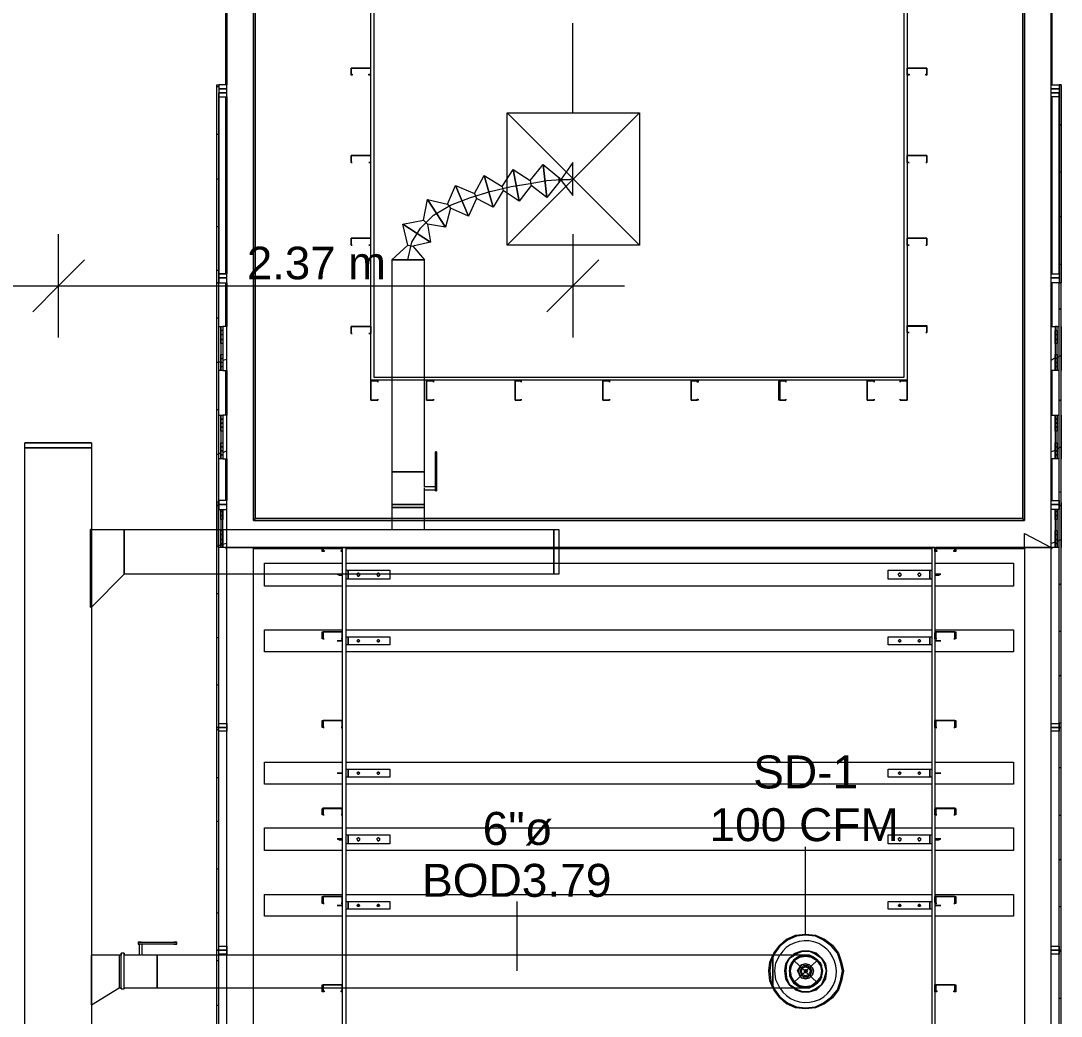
# Model space of a CAD drawing. Header units: metres. Extents: x -2 to 237, y -8 to 52.
# Drawn here: x 45.426 to 50.22, y 28.017 to 32.605 of the extents above; entities that cross this region are included whole.
import ezdxf

# ---------------------------------------------------------------- set-up
doc = ezdxf.new("R2010")
doc.units = ezdxf.units.M
doc.layers.add('HVAC - Ductos', color=5, linetype='Continuous', lineweight=0)
doc.layers.add('PDF3_Text', color=7, linetype='Continuous', lineweight=0)
doc.layers.add('PDF3_Geometry', color=7, linetype='Continuous', lineweight=0, true_color=0xaaaaaa)
doc.styles.add('PDF Helvetica', font='')
doc.styles.get('PDF Helvetica').set_extended_font_data('Helvetica')

msp = doc.modelspace()

# ---------------------------------------------------------------- linework, layer by layer
at = {"layer": 'HVAC - Ductos', "lineweight": 0}
for points in [[(47.9698, 32.1808), (47.9698, 32.5933)], [(48.277, 32.1808), (47.6674, 31.5711)], [(47.6674, 32.1808), (48.277, 31.5711)], [(47.7728, 31.8691), (47.8324, 31.9424), (47.8506, 31.7912), (47.7774, 31.8461), (47.7224, 31.7729), (47.6948, 31.9195), (47.7728, 31.8691), (47.7774, 31.8461)], [(47.9056, 31.8829), (47.9698, 31.8004), (47.9698, 31.9516), (47.9056, 31.8599), (47.8506, 31.7912), (47.8324, 31.9424), (47.9056, 31.8829), (47.9056, 31.8599)], [(47.5161, 31.8095), (47.5619, 31.892), (47.6032, 31.7453), (47.5252, 31.7866), (47.4886, 31.7041), (47.429, 31.8461), (47.5161, 31.8095), (47.5252, 31.7866)], [(47.6444, 31.8416), (47.6948, 31.9195), (47.7224, 31.7729), (47.649, 31.8233), (47.6032, 31.7453), (47.5619, 31.892), (47.6444, 31.8416), (47.649, 31.8233)], [(47.209, 31.5024), (47.2274, 31.5849), (47.2686, 31.6491), (47.3282, 31.7087), (47.4061, 31.7545), (47.4978, 31.7912), (47.5894, 31.8187), (47.6856, 31.8416), (47.7728, 31.8553), (47.8506, 31.8691), (47.9148, 31.8737), (47.9561, 31.8737), (47.9698, 31.8783)], [(47.3924, 31.7591), (47.429, 31.8461), (47.4886, 31.7041), (47.4061, 31.7407), (47.3832, 31.6537), (47.3006, 31.782), (47.3924, 31.7591), (47.4061, 31.7407)], [(47.2824, 31.6858), (47.3006, 31.782), (47.3832, 31.6537), (47.3006, 31.6674), (47.3144, 31.5849), (47.1861, 31.6674), (47.2824, 31.6858), (47.3006, 31.6674)], [(47.209, 31.5711), (47.1861, 31.6674), (47.3144, 31.5849), (47.2319, 31.5666), (47.2869, 31.5024), (47.1356, 31.5024), (47.1356, 30.5262), (47.1448, 30.5262), (47.1586, 30.5262), (47.1724, 30.5262), (47.1906, 30.5262), (47.209, 30.5262), (47.2319, 30.5262), (47.2502, 30.5262), (47.264, 30.5262), (47.2778, 30.5262), (47.2824, 30.5262), (47.2869, 30.5262), (47.2869, 31.5024), (47.1356, 31.5024), (47.209, 31.5711), (47.2319, 31.5666)], [(45.6002, 31.1449), (45.6002, 31.3833), (45.6002, 31.6216)], [(47.9698, 31.6216), (47.9698, 31.3833), (47.9698, 31.1449)], [(45.7194, 31.5024), (45.6002, 31.3833), (45.481, 31.2641)], [(48.089, 31.5024), (47.9698, 31.3833), (47.8506, 31.2641)], [(39.5593, 31.3833), (44.4086, 31.3833), (45.6002, 31.3833), (48.2082, 31.3833)], [(45.7515, 30.6591), (45.7515, 30.6362), (45.4444, 30.6362), (45.4444, 30.6591)], [(45.4444, 30.6591), (45.7515, 30.6591), (45.4444, 30.6591)], [(47.3419, 30.6178), (47.3373, 30.6178)], [(47.3373, 30.4482), (47.3373, 30.4437), (47.3373, 30.4391), (47.3373, 30.4437), (47.3373, 30.4482), (47.3373, 30.4528), (47.3373, 30.6041), (47.3373, 30.6087), (47.3373, 30.6133), (47.3373, 30.6178), (47.3373, 30.6133), (47.3373, 30.6087), (47.3373, 30.6041)], [(47.3419, 30.6041), (47.3419, 30.6087), (47.3419, 30.6133), (47.3419, 30.6178), (47.3419, 30.6133), (47.3419, 30.6087), (47.3419, 30.6041), (47.3419, 30.4528), (47.3419, 30.4482), (47.3419, 30.4437), (47.3419, 30.4391), (47.3419, 30.4437), (47.3419, 30.4482), (47.3419, 30.4528)], [(47.3373, 30.4574), (47.2869, 30.4574), (47.2869, 30.5262), (47.2824, 30.5262), (47.2778, 30.5262), (47.264, 30.5262), (47.2502, 30.5262), (47.2319, 30.5262), (47.209, 30.5262), (47.1906, 30.5262), (47.1724, 30.5262), (47.1586, 30.5262), (47.1448, 30.5262), (47.1356, 30.5262), (47.1356, 30.3749), (47.1448, 30.3749), (47.1586, 30.3749), (47.1724, 30.3749), (47.1906, 30.3749), (47.209, 30.3749), (47.2319, 30.3749), (47.2502, 30.3749), (47.264, 30.3749), (47.2778, 30.3749), (47.2824, 30.3749), (47.2869, 30.3749), (47.2869, 30.4437), (47.3373, 30.4437), (47.3373, 30.4482), (47.3373, 30.4528)], [(47.2869, 30.4437), (47.2869, 30.4482), (47.2869, 30.4528)], [(47.3373, 30.4391), (47.3419, 30.4391)], [(49.0424, 28.3949), (49.0424, 28.7982)], [(47.7132, 28.2253), (47.7132, 28.5461)], [(49.0424, 28.2986), (49.0378, 28.2986), (49.0194, 28.2986), (48.9873, 28.2986), (48.9507, 28.2986), (48.9094, 28.2986), (48.8911, 28.2986), (48.8957, 28.3078), (48.9232, 28.3445), (48.9552, 28.372), (48.9965, 28.3903), (49.0424, 28.3949), (49.0882, 28.3903), (49.1294, 28.372), (49.1661, 28.3445), (49.1936, 28.3078), (49.2074, 28.2666), (49.2166, 28.2253), (49.2074, 28.1795), (49.1936, 28.1382), (49.1661, 28.1016), (49.1294, 28.074), (49.0882, 28.0558), (49.0424, 28.0512), (48.9965, 28.0558), (48.9552, 28.074), (48.9232, 28.1016), (48.8957, 28.1382), (48.8911, 28.1474), (48.9324, 28.1474), (48.9736, 28.1474), (49.0057, 28.1474), (49.0286, 28.1474), (49.0424, 28.1474), (49.0378, 28.1474), (49.0424, 28.1474), (49.0607, 28.1474), (49.079, 28.1566), (49.0974, 28.1703), (49.1111, 28.184), (49.1157, 28.2024), (49.1203, 28.2253), (49.1157, 28.2436), (49.1111, 28.262), (49.0974, 28.2757), (49.079, 28.2895), (49.0607, 28.2986), (49.0424, 28.2986), (49.0378, 28.2986), (49.0424, 28.2986), (49.0607, 28.2986), (49.079, 28.2895), (49.0974, 28.2757), (49.1111, 28.262), (49.1157, 28.2436), (49.1203, 28.2253), (49.1157, 28.2024), (49.1111, 28.184), (49.0974, 28.1703), (49.079, 28.1566), (49.0607, 28.1474), (49.0424, 28.1474)], [(48.8957, 28.1474), (48.9003, 28.1382), (48.9232, 28.1062), (48.9598, 28.0786), (49.0011, 28.0603), (49.0424, 28.0558), (49.0882, 28.0603), (49.1248, 28.0786), (49.1615, 28.1062), (49.189, 28.1382), (49.2028, 28.1795), (49.212, 28.2253), (49.2028, 28.2666), (49.189, 28.3078), (49.1615, 28.3399), (49.1248, 28.3674), (49.0882, 28.3858), (49.0424, 28.3903), (49.0011, 28.3858), (48.9598, 28.3674), (48.9232, 28.3399), (48.9003, 28.3078), (48.8957, 28.2986)], [(45.9027, 28.1474), (46.054, 28.1474), (46.054, 28.1566), (46.054, 28.1703), (46.054, 28.184), (46.054, 28.2024), (46.054, 28.2253), (46.054, 28.2436), (46.054, 28.262), (46.054, 28.2757), (46.054, 28.2895), (46.054, 28.2986), (46.054, 28.2895), (46.054, 28.2757), (46.054, 28.262), (46.054, 28.2436), (46.054, 28.2253), (46.054, 28.2024), (46.054, 28.184), (46.054, 28.1703), (46.054, 28.1566), (46.054, 28.1474), (48.8911, 28.1474), (48.8911, 28.1566), (48.8911, 28.1703), (48.8911, 28.184), (48.8911, 28.2024), (48.8911, 28.2253), (48.8911, 28.2436), (48.8911, 28.262), (48.8911, 28.2757), (48.8911, 28.2895), (48.8911, 28.2986), (46.054, 28.2986), (45.9852, 28.2986), (45.9852, 28.349)], [(45.9806, 28.349), (45.976, 28.349), (45.9714, 28.349), (45.9714, 28.2986), (45.9027, 28.2986)], [(45.9669, 28.3582), (45.9669, 28.349)], [(45.9806, 28.3582), (45.976, 28.3582), (45.9714, 28.3582), (45.9669, 28.3582), (45.9714, 28.3582), (45.976, 28.3582), (45.9806, 28.3582), (46.1319, 28.3582)], [(46.1319, 28.349), (45.9806, 28.349), (45.976, 28.349), (45.9714, 28.349), (45.9669, 28.349), (45.9714, 28.349), (45.976, 28.349)], [(46.1456, 28.349), (46.1456, 28.3582)], [(45.8798, 28.2986), (45.7515, 28.2986), (45.7515, 28.294), (45.7515, 28.2757), (45.7515, 28.2528), (45.7515, 28.2253), (45.7515, 28.1474), (45.7515, 28.1199), (45.7515, 28.0924), (45.7515, 28.0786), (45.7515, 28.0695), (45.8798, 28.1474)], [(45.7515, 28.0695), (45.7515, 28.0786), (45.7515, 28.0924), (45.7515, 28.1199), (45.7515, 28.1474), (45.7515, 28.2253), (45.7515, 28.2528), (45.7515, 28.2757), (45.7515, 28.294), (45.7515, 28.2986)], [(45.889, 28.1428), (45.9027, 28.1428), (45.9027, 28.152), (45.9027, 28.1657), (45.9027, 28.184), (45.9027, 28.2024), (45.9027, 28.2253), (45.9027, 28.2436), (45.9027, 28.2666), (45.9027, 28.2803), (45.9027, 28.294), (45.9027, 28.3032), (45.9027, 28.3078), (45.9027, 28.3032)], [(45.9027, 28.3078), (45.889, 28.3078)], [(45.889, 28.2895), (45.889, 28.294)], [(45.9806, 28.2986), (45.976, 28.2986), (45.9714, 28.2986)], [(48.8911, 28.1474), (48.8774, 28.1795), (48.8728, 28.2253), (48.8774, 28.2666), (48.8911, 28.2986)], [(48.8957, 28.2986), (48.882, 28.2666), (48.8774, 28.2253), (48.882, 28.1795), (48.8957, 28.1474)], [(48.8911, 28.2986), (48.8911, 28.2895), (48.8911, 28.2757), (48.8911, 28.262), (48.8911, 28.2436), (48.8911, 28.2253), (48.8911, 28.2024), (48.8911, 28.184), (48.8911, 28.1703), (48.8911, 28.1566), (48.8911, 28.1474)], [(48.9232, 28.1474), (48.9048, 28.184), (48.9003, 28.2253), (48.9048, 28.262), (48.9232, 28.2986)], [(49.0378, 28.2986), (49.024, 28.2986), (49.0057, 28.2895), (48.9873, 28.2757), (48.9782, 28.262), (48.969, 28.2436), (48.969, 28.2253), (48.9736, 28.2482), (48.9736, 28.2528)], [(48.9782, 28.2528), (48.9919, 28.2757), (49.0103, 28.2895), (49.0148, 28.294)], [(49.0194, 28.294), (49.0424, 28.2986), (49.0698, 28.294)], [(49.0698, 28.294), (49.0744, 28.294), (49.0744, 28.2895)], [(49.0744, 28.2895), (49.0974, 28.2757), (49.1111, 28.2528)], [(45.8798, 28.2528), (45.8798, 28.2482)], [(45.889, 28.2757), (45.889, 28.2803)], [(45.889, 28.184), (45.889, 28.2024), (45.889, 28.2253), (45.889, 28.2436), (45.889, 28.262), (45.889, 28.2666)], [(49.1111, 28.2528), (49.1157, 28.2528), (49.1157, 28.2482)], [(49.1111, 28.2482), (49.1157, 28.2253), (49.1111, 28.1978)], [(45.8798, 28.1978), (45.8798, 28.1932)], [(48.9736, 28.1932), (48.9736, 28.1978), (48.969, 28.2253), (48.969, 28.2024), (48.9782, 28.184), (48.9873, 28.1703), (49.0057, 28.1566), (49.024, 28.1474), (49.0378, 28.1474)], [(49.0148, 28.152), (49.0103, 28.1566), (48.9919, 28.1703), (48.9782, 28.1932)], [(49.1111, 28.1932), (49.0974, 28.1703), (49.0744, 28.1566)], [(49.1157, 28.1978), (49.1157, 28.1932), (49.1111, 28.1932)], [(45.889, 28.1657), (45.889, 28.1703), (45.889, 28.1795)], [(45.889, 28.152), (45.889, 28.1566)], [(49.0698, 28.1566), (49.0424, 28.1474), (49.0194, 28.1566)], [(49.0744, 28.1566), (49.0744, 28.152), (49.0698, 28.152)]]:
    msp.add_lwpolyline(points, dxfattribs=at)
for points in [[(48.277, 31.5711), (47.6674, 31.5711), (47.6674, 32.1808), (48.277, 32.1808)], [(47.2869, 31.5024), (47.2824, 31.5024), (47.264, 31.5024), (47.2411, 31.5024), (47.209, 31.5024), (47.1815, 31.5024), (47.1586, 31.5024), (47.1402, 31.5024), (47.1356, 31.5024), (47.1402, 31.5024), (47.1586, 31.5024), (47.1815, 31.5024), (47.209, 31.5024), (47.2411, 31.5024), (47.264, 31.5024), (47.2824, 31.5024)], [(47.1356, 31.5024), (47.1402, 31.5024), (47.1586, 31.5024), (47.1815, 31.5024), (47.209, 31.5024), (47.2411, 31.5024), (47.264, 31.5024), (47.2824, 31.5024), (47.2869, 31.5024), (47.2824, 31.5024), (47.264, 31.5024), (47.2411, 31.5024), (47.209, 31.5024), (47.1815, 31.5024), (47.1586, 31.5024), (47.1402, 31.5024)], [(47.1356, 31.5024), (47.1448, 31.5024), (47.1586, 31.5024), (47.1724, 31.5024), (47.1906, 31.5024), (47.209, 31.5024), (47.2319, 31.5024), (47.2502, 31.5024), (47.264, 31.5024), (47.2778, 31.5024), (47.2824, 31.5024), (47.2869, 31.5024), (47.2824, 31.5024), (47.2778, 31.5024), (47.264, 31.5024), (47.2502, 31.5024), (47.2319, 31.5024), (47.209, 31.5024), (47.1906, 31.5024), (47.1724, 31.5024), (47.1586, 31.5024), (47.1448, 31.5024)], [(45.4444, 23.6419), (45.4444, 30.6362), (45.7515, 30.6362), (45.7515, 23.6419)], [(47.1356, 30.3612), (47.1448, 30.3612), (47.1586, 30.3612), (47.1724, 30.3612), (47.1906, 30.3612), (47.209, 30.3612), (47.2319, 30.3612), (47.2502, 30.3612), (47.264, 30.3612), (47.2778, 30.3612), (47.2824, 30.3612), (47.2869, 30.3612), (47.2869, 30.3749), (47.2824, 30.3749), (47.2778, 30.3749), (47.264, 30.3749), (47.2502, 30.3749), (47.2319, 30.3749), (47.209, 30.3749), (47.1906, 30.3749), (47.1724, 30.3749), (47.1586, 30.3749), (47.1448, 30.3749), (47.1356, 30.3749)], [(47.2869, 30.3612), (47.2824, 30.3612), (47.2778, 30.3612), (47.264, 30.3612), (47.2502, 30.3612), (47.2319, 30.3612), (47.209, 30.3612), (47.1906, 30.3612), (47.1724, 30.3612), (47.1586, 30.3612), (47.1448, 30.3612), (47.1356, 30.3612), (47.1356, 30.2604), (47.1448, 30.2604), (47.1586, 30.2604), (47.1724, 30.2604), (47.1906, 30.2604), (47.209, 30.2604), (47.2319, 30.2604), (47.2502, 30.2604), (47.264, 30.2604), (47.2778, 30.2604), (47.2824, 30.2604), (47.2869, 30.2604)], [(45.7515, 29.9028), (45.7515, 30.2604), (45.7469, 30.2604), (45.7469, 29.9028)], [(45.7515, 29.9028), (45.7469, 29.9028), (45.7469, 30.2604), (45.9027, 30.2604), (45.9027, 30.0541)], [(45.9027, 30.2604), (47.8828, 30.2604), (47.8828, 30.0541), (45.9027, 30.0541)], [(47.8828, 30.0541), (47.8828, 30.2604), (47.9056, 30.2604), (47.9056, 30.0541)], [(46.1319, 28.3582), (46.1365, 28.3582), (46.141, 28.3582), (46.1456, 28.3582), (46.141, 28.3582), (46.1365, 28.3582)], [(46.1319, 28.349), (46.1365, 28.349), (46.141, 28.349), (46.1456, 28.349), (46.141, 28.349), (46.1365, 28.349)], [(45.889, 28.1428), (45.889, 28.152), (45.889, 28.1657), (45.889, 28.184), (45.889, 28.2024), (45.889, 28.2253), (45.889, 28.2436), (45.889, 28.2666), (45.889, 28.2803), (45.889, 28.294), (45.889, 28.3032), (45.889, 28.3078), (45.889, 28.3032), (45.889, 28.2986), (45.8798, 28.2986), (45.8798, 28.2895), (45.8798, 28.2757), (45.8798, 28.262), (45.8798, 28.2436), (45.8798, 28.2253), (45.8798, 28.2024), (45.8798, 28.184), (45.8798, 28.1703), (45.8798, 28.1566), (45.8798, 28.1474), (45.889, 28.1474)], [(48.9507, 28.2574), (48.969, 28.2849), (48.9873, 28.2986), (48.969, 28.2849), (48.9507, 28.2574), (48.9461, 28.2253), (48.9507, 28.1886), (48.9461, 28.2253)], [(48.9552, 28.2574), (48.9507, 28.2253), (48.9552, 28.1932), (48.969, 28.1612), (48.9919, 28.1474), (48.969, 28.1612), (48.9552, 28.1932), (48.9507, 28.2253), (48.9552, 28.2574), (48.969, 28.2849), (48.9919, 28.2986), (48.969, 28.2849)], [(48.9736, 28.2436), (48.9782, 28.262), (48.9919, 28.2757), (49.0057, 28.2849), (49.024, 28.294), (49.0424, 28.2986), (49.0607, 28.294), (49.079, 28.2849), (49.0974, 28.2757), (49.1065, 28.262), (49.1157, 28.2436), (49.1157, 28.2253), (49.1157, 28.2024), (49.1065, 28.184), (49.0974, 28.1703), (49.079, 28.1612), (49.0607, 28.152), (49.0424, 28.1474), (49.024, 28.152), (49.0057, 28.1612), (48.9919, 28.1703), (48.9782, 28.184), (48.9736, 28.2024), (48.969, 28.2253)], [(48.9782, 28.2482), (48.9919, 28.2757), (49.0148, 28.2895), (49.0424, 28.294), (49.0698, 28.2895), (49.0928, 28.2757), (49.1111, 28.2482), (49.1157, 28.2253), (49.1111, 28.1978), (49.0928, 28.1749), (49.0698, 28.1566), (49.0424, 28.152), (49.0148, 28.1566), (48.9919, 28.1749), (48.9782, 28.1978), (48.9736, 28.2253)], [(49.1386, 28.2253), (49.134, 28.1886), (49.1157, 28.1612), (49.0928, 28.1382), (49.0607, 28.129), (49.024, 28.129), (48.9965, 28.1382), (48.9873, 28.1474), (48.9965, 28.1382), (49.024, 28.129), (49.0607, 28.129), (49.0928, 28.1382), (49.1157, 28.1612), (49.134, 28.1886), (49.1386, 28.2253), (49.134, 28.2574), (49.1157, 28.2849), (49.0928, 28.3078), (49.0607, 28.317), (49.024, 28.317), (48.9965, 28.3078), (48.9873, 28.3032), (48.9965, 28.3078), (49.024, 28.317), (49.0607, 28.317), (49.0928, 28.3078), (49.1157, 28.2849), (49.134, 28.2574)], [(49.1386, 28.2253), (49.1294, 28.2574), (49.1157, 28.2849), (49.0882, 28.3032), (49.0607, 28.317), (49.0286, 28.317), (48.9965, 28.3032), (48.9919, 28.2986), (48.9965, 28.3032), (49.0286, 28.317), (49.0607, 28.317), (49.0882, 28.3032), (49.1157, 28.2849), (49.1294, 28.2574), (49.1386, 28.2253), (49.1294, 28.1932), (49.1157, 28.1612), (49.0882, 28.1428), (49.0607, 28.129), (49.0286, 28.129), (48.9965, 28.1428), (48.9919, 28.1474), (48.9965, 28.1428), (49.0286, 28.129), (49.0607, 28.129), (49.0882, 28.1428), (49.1157, 28.1612), (49.1294, 28.1932)], [(49.0607, 28.1932), (49.0744, 28.207), (49.079, 28.2253), (49.0744, 28.207), (49.0607, 28.1932), (49.0424, 28.1886), (49.024, 28.1932), (49.0148, 28.207), (49.0057, 28.2253), (49.0148, 28.239), (49.024, 28.2528), (49.0424, 28.2574), (49.0607, 28.2528), (49.0744, 28.239), (49.079, 28.2253), (49.0744, 28.239), (49.0607, 28.2528), (49.0424, 28.2574), (49.024, 28.2528), (49.0148, 28.239), (49.0103, 28.2253), (49.0148, 28.207), (49.024, 28.1932), (49.0424, 28.1886)], [(49.024, 28.239), (49.0194, 28.2253), (49.024, 28.239), (49.0332, 28.2482), (49.0516, 28.2482), (49.0653, 28.239), (49.0698, 28.2253), (49.0653, 28.239), (49.0516, 28.2482), (49.0332, 28.2482)], [(49.0286, 28.239), (49.0424, 28.2436), (49.0561, 28.239), (49.0653, 28.2253), (49.0561, 28.207), (49.0424, 28.2024), (49.0286, 28.207), (49.024, 28.2253)], [(49.0653, 28.207), (49.0698, 28.2253), (49.0653, 28.207), (49.0516, 28.1978), (49.0332, 28.1978), (49.024, 28.207), (49.0194, 28.2253), (49.024, 28.207), (49.0332, 28.1978), (49.0516, 28.1978)], [(49.0424, 28.2299), (49.0378, 28.2253), (49.0378, 28.2299), (49.047, 28.2299), (49.0516, 28.2253), (49.047, 28.2162), (49.0378, 28.2162), (49.0378, 28.2253), (49.0424, 28.2208), (49.047, 28.2208), (49.047, 28.2253), (49.047, 28.2299)], [(48.969, 28.1612), (48.9507, 28.1886), (48.969, 28.1612), (48.9873, 28.1474)]]:
    msp.add_lwpolyline(points, close=True, dxfattribs=at)
msp.add_lwpolyline([(48.9232, 28.1474, 0.771358), (49.1844, 28.2253, 0.745214), (48.9232, 28.2986)], format="xyb", dxfattribs=at)
at = {"layer": 'PDF3_Geometry', "lineweight": 0}
for points in [[(46.3702, 30.1778), (46.3702, 30.1732), (46.3748, 30.1778), (46.3748, 34.1699), (46.3748, 32.3091), (46.3382, 32.3091), (46.3382, 32.2907), (46.3382, 32.2724), (46.3748, 32.2724), (46.3382, 32.2724), (46.3382, 32.2541), (46.3748, 32.2541), (46.3748, 31.4383), (46.3382, 31.4383), (46.3748, 31.4383)], [(50.1744, 26.2682), (50.1744, 26.2544), (46.3748, 26.2544), (46.3748, 26.2682), (50.1744, 26.2682), (50.0507, 26.2682), (46.4986, 26.2682), (46.3748, 26.2682), (46.3382, 26.2682), (46.3748, 26.2682), (46.3748, 30.1778), (46.4986, 30.1778), (46.8194, 30.1778), (46.9065, 30.1778), (46.8194, 30.1778), (46.4986, 30.1778), (50.1744, 30.1778), (50.1744, 34.1699), (50.1744, 32.3091), (50.2111, 32.3091), (50.2203, 32.3091), (50.2203, 31.397)], [(46.3702, 32.3091), (46.3702, 34.1699)], [(50.179, 32.3091), (50.179, 34.1699)], [(50.0416, 34.0599), (50.0416, 30.3108), (46.5078, 30.3108), (46.5078, 34.0599)], [(47.0394, 32.355), (47.0302, 32.355), (47.0302, 32.3595), (47.0394, 32.3595), (47.0394, 32.387), (46.9524, 32.387), (46.9478, 32.387), (46.9478, 32.3595), (46.9524, 32.3595), (46.9524, 32.355), (46.9478, 32.355), (46.9478, 32.387), (46.9524, 32.387), (47.0394, 32.387)], [(46.329, 27.2949), (46.329, 28.3216), (46.3382, 28.3216), (46.3382, 29.3482), (46.329, 29.3482), (46.329, 30.3703), (46.3382, 30.3703), (46.3382, 31.397), (46.329, 31.397), (46.329, 32.3091), (46.3382, 32.3091), (46.3382, 31.397), (46.3748, 31.397), (46.3748, 31.1953), (46.3565, 31.1953), (46.3565, 30.9937), (46.3748, 30.9937), (46.3748, 30.7874), (46.3565, 30.7874), (46.3565, 30.5858), (46.3748, 30.5858), (46.3748, 30.3932), (46.3382, 30.3932), (46.3382, 30.3749), (46.3748, 30.3749), (46.3382, 30.3749), (46.3382, 30.352), (46.3748, 30.352)], [(46.329, 31.397), (46.329, 32.3091), (46.3382, 32.3091)], [(46.3382, 32.2999), (46.329, 32.2999)], [(46.3382, 31.397), (46.3382, 31.4199), (46.3748, 31.4199), (46.3382, 31.4199), (46.3382, 31.4383), (46.3382, 32.2724)], [(50.2203, 27.2949), (50.2203, 28.3216), (50.2111, 28.3216), (50.2111, 29.3482), (50.2203, 29.3482), (50.2203, 30.3703), (50.2111, 30.3703), (50.2111, 31.397), (50.2203, 31.397), (50.2203, 32.3091), (50.2111, 32.3091), (50.2111, 31.397), (50.1744, 31.397)], [(50.2111, 32.3091), (50.2111, 32.2907), (50.1744, 32.2907), (50.2111, 32.2907), (50.2111, 32.2724), (50.1744, 32.2724), (50.2111, 32.2724), (50.2111, 32.2541), (50.1744, 32.2541), (50.1744, 31.4383), (50.2111, 31.4383), (50.2111, 31.4199), (50.1744, 31.4199), (50.2111, 31.4199), (50.2111, 31.397)], [(50.1744, 31.4383), (50.2111, 31.4383), (50.2111, 32.2724)], [(46.3702, 31.4383), (46.3702, 32.2541)], [(50.179, 31.4383), (50.179, 32.2541)], [(50.2203, 32.1303), (50.2111, 32.1211)], [(46.3382, 32.0845), (46.329, 32.08)], [(47.0394, 31.9516), (47.0302, 31.9516), (47.0394, 31.9516), (47.0394, 31.9791), (47.0394, 31.9837), (46.9524, 31.9837), (46.9478, 31.9837), (46.9478, 31.9791), (46.9478, 31.9516), (46.9478, 31.9791), (46.9478, 31.9837), (46.9524, 31.9837), (47.0394, 31.9837)], [(50.2203, 31.9104), (50.2111, 31.9058)], [(46.3382, 31.8783), (46.329, 31.8737)], [(50.2203, 31.7041), (50.2111, 31.6995)], [(46.3382, 31.6583), (46.329, 31.6537)], [(47.0394, 31.5711), (47.0302, 31.5711), (47.0394, 31.5711), (47.0394, 31.6033), (46.9524, 31.6033), (46.9478, 31.6033), (46.9478, 31.5711), (46.9478, 31.6033), (46.9524, 31.6033), (47.0394, 31.6033)], [(46.3382, 31.4566), (46.329, 31.452)], [(50.2203, 31.4841), (50.2111, 31.4795)], [(46.329, 26.2682), (46.329, 27.2949), (46.3382, 27.2949), (46.3382, 28.3216), (46.329, 28.3216), (46.329, 29.3482), (46.3382, 29.3482), (46.3382, 30.3703), (46.329, 30.3703), (46.329, 31.397), (46.3382, 31.397), (46.3748, 31.397)], [(46.3702, 31.1953), (46.3702, 31.397)], [(50.2203, 29.3711), (50.2111, 29.3666), (50.2111, 29.3482), (50.2111, 30.3703), (50.2203, 30.3703), (50.2203, 31.397), (50.2111, 31.397), (50.1744, 31.397), (50.1744, 31.1953), (50.1928, 31.1953), (50.1928, 31.177), (50.202, 31.177), (50.202, 31.1953), (50.1928, 31.1953), (50.1928, 30.9937), (50.1744, 30.9937), (50.1744, 30.7874), (50.1928, 30.7874), (50.1928, 30.5858), (50.1744, 30.5858), (50.1744, 30.3932), (50.2111, 30.3932), (50.2111, 30.3749), (50.1744, 30.3749), (50.2111, 30.3749), (50.2111, 30.352), (50.1744, 30.352)], [(50.179, 31.1953), (50.179, 31.397)], [(50.2203, 31.2824), (50.2111, 31.2733)], [(46.3382, 31.2366), (46.329, 31.232)], [(46.329, 30.9937), (46.329, 31.1953)], [(46.3382, 31.1953), (46.3473, 31.1953), (46.3473, 30.9937), (46.3382, 30.9937)], [(50.2111, 30.9937), (50.202, 30.9937), (50.202, 31.1953), (50.2111, 31.1953)], [(50.2203, 31.1953), (50.2203, 30.9937)], [(46.3473, 31.0349), (46.3382, 31.0303), (46.329, 31.0303)], [(46.3748, 31.0441), (46.3565, 31.0395)], [(50.1928, 31.0487), (50.202, 31.0487), (50.1928, 31.0487), (50.1882, 31.0487), (50.1744, 31.0395)], [(50.2203, 31.0624), (50.2111, 31.0578), (50.202, 31.0533)], [(46.3702, 30.7874), (46.3702, 30.9937)], [(50.179, 30.7874), (50.179, 30.9937)], [(50.2203, 30.8608), (50.2111, 30.8516)], [(46.3382, 30.8149), (46.329, 30.8104)], [(46.329, 30.5858), (46.329, 30.7874)], [(46.3382, 30.7874), (46.3473, 30.7874), (46.3473, 30.5858), (46.3382, 30.5858)], [(50.2111, 30.5858), (50.202, 30.5858), (50.202, 30.7874), (50.2111, 30.7874)], [(50.2203, 30.7874), (50.2203, 30.5858)], [(50.2203, 30.6407), (50.2111, 30.6362), (50.202, 30.6316)], [(46.3473, 30.6133), (46.3382, 30.6087), (46.329, 30.6041)], [(46.3748, 30.6224), (46.3565, 30.6133)], [(50.1928, 30.627), (50.1882, 30.6224), (50.1744, 30.6178)], [(46.3702, 30.3932), (46.3702, 30.5858)], [(50.179, 30.3932), (50.179, 30.5858)], [(50.2203, 30.4345), (50.2111, 30.43)], [(46.3382, 30.3887), (46.329, 30.3841), (46.329, 30.1778)], [(46.4986, 26.2682), (46.4986, 30.1778), (46.3748, 30.1778), (46.3565, 30.1778), (46.3473, 30.1778), (46.3473, 30.1961), (46.3473, 30.2145), (46.3473, 30.2374), (46.3565, 30.2374), (46.3565, 30.2145), (46.3473, 30.2145), (46.3565, 30.2145), (46.3565, 30.1961), (46.3473, 30.1961), (46.3565, 30.1961), (46.3565, 30.1778), (46.3565, 30.352), (46.3565, 30.3428), (46.3473, 30.3428), (46.3473, 30.352), (46.3473, 30.1778), (46.3382, 30.1778)], [(50.2111, 30.1778), (50.202, 30.1778), (50.202, 30.352), (50.202, 30.3428), (50.202, 30.3245), (50.202, 30.3062), (50.1928, 30.3062), (50.1928, 30.3245), (50.202, 30.3245), (50.1928, 30.3245), (50.1928, 30.3428), (50.202, 30.3428), (50.1928, 30.3428), (50.1928, 30.352), (50.1928, 30.1778), (50.1744, 30.1778), (50.0507, 30.1778), (50.0507, 26.2682)], [(50.2203, 30.3841), (50.2203, 30.1778)], [(46.4986, 30.3016), (46.5078, 30.3108)], [(46.4986, 30.3016), (50.0507, 30.3016)], [(46.4986, 30.3016), (50.0507, 30.3016), (46.4986, 30.3016)], [(50.0416, 30.3108), (46.5078, 30.3108)], [(50.0416, 30.3108), (50.0507, 30.3016)], [(50.2203, 30.2145), (50.2111, 30.2099), (50.202, 30.2053)], [(46.3748, 30.1961), (46.3565, 30.1916), (46.3473, 30.187), (46.3382, 30.187), (46.329, 30.1824)], [(46.8194, 30.1778), (46.8194, 30.1641), (46.824, 30.1641), (46.824, 30.1595), (46.8148, 30.1595), (46.8148, 30.1778)], [(49.6382, 30.1778), (49.6244, 30.1778), (49.6244, 26.2682), (46.9248, 26.2682), (46.9248, 30.1778), (49.6244, 30.1778), (46.9248, 30.1778), (46.9065, 30.1778), (46.9065, 26.2682), (46.9065, 26.2728), (46.9065, 26.3003), (46.8974, 26.3003), (46.9065, 26.3003), (46.9065, 26.2728), (46.9065, 26.2682), (46.8194, 26.2682), (46.8148, 26.2682), (46.8148, 26.2728), (46.8148, 26.3003), (46.8148, 26.2728), (46.8148, 26.2682)], [(49.6428, 30.1778), (49.7298, 30.1778), (50.0507, 30.1778), (49.7298, 30.1778), (49.6428, 30.1778), (49.7298, 30.1778), (50.0507, 30.1778), (49.7298, 30.1778), (49.6428, 30.1778), (49.6428, 30.1641), (49.6474, 30.1641), (49.6474, 30.1595), (49.6382, 30.1595), (49.6382, 30.1778), (49.6382, 26.2682), (49.6244, 26.2682), (46.9248, 26.2682), (46.9065, 26.2682)], [(49.7344, 30.1778), (49.7344, 30.1595), (49.7253, 30.1595), (49.7253, 30.1641), (49.7298, 30.1641), (49.7298, 30.1778)], [(50.1928, 30.2007), (50.1882, 30.2007), (50.1744, 30.1961)], [(50.1744, 24.962), (50.179, 24.962), (50.1744, 24.962), (50.1744, 26.1444), (50.1744, 26.2682), (50.1744, 30.1778), (50.179, 30.1732), (50.1744, 30.1732), (50.179, 30.1732), (50.179, 30.1778)], [(46.9065, 29.9991), (46.549, 29.9991), (46.549, 30.1045), (46.9065, 30.1045)], [(46.9248, 30.1045), (49.6244, 30.1045)], [(49.6244, 30.0312), (49.6153, 30.0312), (49.4228, 30.0312), (49.4228, 30.0724), (49.6153, 30.0724), (49.6244, 30.0724)], [(49.6382, 30.1045), (50.0003, 30.1045), (50.0003, 29.9991), (49.6382, 29.9991)], [(46.9065, 30.0541), (46.8928, 30.0541), (46.8836, 30.0541), (46.8928, 30.0495), (46.9065, 30.0495)], [(46.8928, 30.0495), (46.8928, 30.0541)], [(46.934, 30.0587), (46.934, 30.0541)], [(46.934, 30.0495), (46.934, 30.0449)], [(49.6153, 30.0541), (49.6153, 30.0587)], [(49.6153, 30.0449), (49.6153, 30.0495)], [(49.6382, 30.0495), (49.6565, 30.0495), (49.6657, 30.0541), (49.6565, 30.0541), (49.6382, 30.0541)], [(49.6565, 30.0541), (49.6565, 30.0495)], [(50.2203, 30.0128), (50.2111, 30.0037)], [(46.3382, 29.967), (46.329, 29.9624)], [(49.6244, 29.9991), (46.9248, 29.9991)], [(46.9065, 29.6966), (46.549, 29.6966), (46.549, 29.7974), (46.9065, 29.7974)], [(46.9248, 29.7974), (49.6244, 29.7974)], [(49.6382, 29.7974), (50.0003, 29.7974), (50.0003, 29.6966), (49.6382, 29.6966)], [(50.2203, 29.7928), (50.2111, 29.7882)], [(46.3382, 29.7608), (46.329, 29.7608)], [(46.8928, 29.747), (46.8836, 29.747), (46.8928, 29.747)], [(46.9065, 29.747), (46.8928, 29.747), (46.9065, 29.747)], [(49.6244, 29.7287), (49.6153, 29.7287), (49.4228, 29.7287), (49.4228, 29.7653), (49.6153, 29.7653), (49.6244, 29.7653)], [(49.6565, 29.747), (49.6382, 29.747), (49.6565, 29.747)], [(49.6657, 29.747), (49.6565, 29.747), (49.6657, 29.747)], [(49.6244, 29.6966), (46.9248, 29.6966)], [(50.2203, 29.5912), (50.2111, 29.582)], [(46.3382, 29.5453), (46.329, 29.5407)], [(50.2111, 28.3124), (50.2203, 28.3216), (50.2203, 29.3482), (50.2111, 29.3482), (50.1744, 29.3482), (50.2111, 29.3482), (50.2111, 29.3299), (50.1744, 29.3299), (50.1744, 29.3482), (50.1744, 29.3666), (50.2111, 29.3666)], [(46.3382, 29.3391), (46.329, 29.3345)], [(46.9065, 29.087), (46.549, 29.087), (46.549, 29.1878), (46.9065, 29.1878)], [(46.9248, 29.1878), (49.6244, 29.1878)], [(49.6244, 29.1191), (49.6153, 29.1191), (49.4228, 29.1191), (49.4228, 29.1558), (49.6153, 29.1558), (49.6244, 29.1558)], [(49.6382, 29.1878), (50.0003, 29.1878), (50.0003, 29.087), (49.6382, 29.087)], [(50.2203, 29.1649), (50.2111, 29.1604)], [(46.3382, 29.1191), (46.329, 29.1145)], [(46.8928, 29.1374), (46.8836, 29.1374), (46.8928, 29.1374)], [(46.9065, 29.1374), (46.8928, 29.1374), (46.9065, 29.1374)], [(49.6565, 29.1374), (49.6382, 29.1374), (49.6565, 29.1374)], [(49.6657, 29.1374), (49.6565, 29.1374), (49.6657, 29.1374)], [(49.6244, 29.087), (46.9248, 29.087)], [(46.3382, 28.9174), (46.329, 28.9128)], [(50.2203, 28.9449), (50.2111, 28.9403)], [(46.9065, 28.7799), (46.549, 28.7799), (46.549, 28.8854), (46.9065, 28.8854)], [(46.9248, 28.8854), (49.6244, 28.8854)], [(49.6382, 28.8854), (50.0003, 28.8854), (50.0003, 28.7799), (49.6382, 28.7799)], [(46.9065, 28.8349), (46.8928, 28.8349), (46.8836, 28.8349), (46.8928, 28.8303), (46.9065, 28.8303)], [(46.8928, 28.8303), (46.8928, 28.8349)], [(46.934, 28.8395), (46.934, 28.8349)], [(46.934, 28.8303), (46.934, 28.8257)], [(49.6244, 28.812), (49.6153, 28.812), (49.4228, 28.812), (49.4228, 28.8532), (49.6153, 28.8532), (49.6244, 28.8532)], [(49.6153, 28.8349), (49.6153, 28.8395)], [(49.6153, 28.8257), (49.6153, 28.8303)], [(49.6382, 28.8303), (49.6565, 28.8303), (49.6657, 28.8349), (49.6565, 28.8349), (49.6382, 28.8349)], [(49.6565, 28.8349), (49.6565, 28.8303)], [(49.6244, 28.7799), (46.9248, 28.7799)], [(50.2203, 28.7432), (50.2111, 28.7341)], [(46.3382, 28.6974), (46.329, 28.6928)], [(46.9065, 28.4774), (46.549, 28.4774), (46.549, 28.5782), (46.9065, 28.5782)], [(46.9248, 28.5782), (49.6244, 28.5782)], [(49.6382, 28.5782), (50.0003, 28.5782), (50.0003, 28.4774), (49.6382, 28.4774)], [(46.9065, 28.537), (46.9019, 28.537), (46.9065, 28.537), (46.9065, 28.569), (46.8194, 28.569), (46.8194, 28.537), (46.824, 28.537), (46.8148, 28.537), (46.8148, 28.569), (46.8194, 28.569), (46.9065, 28.569), (46.9065, 28.5416)], [(46.8928, 28.5278), (46.8836, 28.5278), (46.8928, 28.5278)], [(46.9065, 28.5278), (46.8928, 28.5278), (46.9065, 28.5278)], [(49.6244, 28.5095), (49.6153, 28.5095), (49.4228, 28.5095), (49.4228, 28.5461), (49.6153, 28.5461), (49.6244, 28.5461)], [(49.6382, 28.5416), (49.6382, 28.569), (49.6428, 28.569), (49.7298, 28.569), (49.7344, 28.569), (49.7344, 28.537), (49.7253, 28.537), (49.7298, 28.537), (49.7298, 28.569), (49.6428, 28.569), (49.6428, 28.537), (49.6474, 28.537), (49.6382, 28.537)], [(49.6565, 28.5278), (49.6382, 28.5278), (49.6565, 28.5278)], [(49.6657, 28.5278), (49.6565, 28.5278), (49.6657, 28.5278)], [(46.3382, 28.4912), (46.329, 28.4912)], [(50.2203, 28.5232), (50.2111, 28.5186)], [(49.6244, 28.4774), (46.9248, 28.4774)], [(50.2203, 26.2682), (50.2203, 27.2949), (50.2111, 27.2949), (50.2111, 28.3216), (50.2203, 28.3216)], [(46.3382, 28.2757), (46.329, 28.2711)], [(50.2203, 28.1016), (50.2111, 28.097)], [(46.3382, 28.0695), (46.329, 28.0649)]]:
    msp.add_lwpolyline(points, dxfattribs=at)
for points in [[(46.4986, 30.3016), (46.4986, 34.0599)], [(50.0507, 34.0599), (50.0507, 30.3016)], [(49.4961, 33.4183), (49.5098, 33.4183), (49.5098, 30.9616), (49.5098, 30.9478), (47.0532, 30.9478), (47.0394, 30.9478), (47.0394, 33.4183), (47.0532, 33.4183)], [(47.0532, 33.3999), (47.0532, 30.9616), (49.4961, 30.9616), (49.4961, 33.3999)], [(49.597, 32.355), (49.597, 32.3595), (49.6016, 32.3595), (49.6016, 32.387), (49.5098, 32.387), (49.5098, 32.3595), (49.519, 32.3595), (49.519, 32.355), (49.5098, 32.355), (49.5098, 32.387), (49.6016, 32.387), (49.6016, 32.355)], [(46.3748, 32.2907), (46.3382, 32.2907)], [(49.6016, 31.9791), (49.6016, 31.9837), (49.5098, 31.9837), (49.5098, 31.9791), (49.5098, 31.9516), (49.519, 31.9516), (49.5098, 31.9516), (49.5098, 31.9791), (49.5098, 31.9837), (49.6016, 31.9837), (49.6016, 31.9791), (49.6016, 31.9516)], [(46.9524, 31.9516), (46.9478, 31.9516)], [(49.597, 31.9516), (49.6016, 31.9516)], [(49.6016, 31.6033), (49.5098, 31.6033), (49.5098, 31.5711), (49.519, 31.5711), (49.5098, 31.5711), (49.5098, 31.6033), (49.6016, 31.6033), (49.6016, 31.5711)], [(46.9524, 31.5711), (46.9478, 31.5711)], [(49.597, 31.5711), (49.6016, 31.5711)], [(46.3473, 31.177), (46.3473, 31.1953), (46.3565, 31.1953), (46.3565, 31.177)], [(46.3565, 31.1587), (46.3473, 31.1587), (46.3473, 31.177), (46.3565, 31.177)], [(46.9478, 31.1953), (47.0394, 31.1953), (47.0394, 31.1633), (47.0302, 31.1633), (47.0394, 31.1633), (47.0394, 31.1953), (46.9478, 31.1953), (46.9478, 31.1633)], [(46.9524, 31.1633), (46.9478, 31.1633)], [(49.6016, 31.1953), (49.5098, 31.1953), (49.5098, 31.1678), (49.519, 31.1678), (49.5098, 31.1678), (49.5098, 31.1953), (49.5098, 31.1999), (49.6016, 31.1999), (49.6016, 31.1953), (49.6016, 31.1678)], [(49.597, 31.1678), (49.6016, 31.1678)], [(50.202, 31.177), (50.202, 31.1587), (50.1928, 31.1587), (50.1928, 31.177)], [(46.3565, 31.1358), (46.3473, 31.1358), (46.3473, 31.1587), (46.3565, 31.1587)], [(46.3565, 31.1174), (46.3473, 31.1174), (46.3473, 31.1358), (46.3565, 31.1358)], [(50.202, 31.1587), (50.202, 31.1358), (50.1928, 31.1358), (50.1928, 31.1587)], [(50.202, 31.1358), (50.202, 31.1174), (50.1928, 31.1174), (50.1928, 31.1358)], [(46.3565, 31.0487), (46.3473, 31.0487), (46.3473, 31.067), (46.3565, 31.067)], [(50.202, 31.067), (50.202, 31.0487), (50.202, 31.0303), (50.1928, 31.0303), (50.1928, 31.0487), (50.1928, 31.067)], [(46.3473, 31.0303), (46.3473, 31.0487), (46.3565, 31.0487), (46.3565, 31.0303)], [(46.3565, 31.012), (46.3473, 31.012), (46.3473, 31.0303), (46.3565, 31.0303)], [(50.202, 31.0303), (50.202, 31.012), (50.1928, 31.012), (50.1928, 31.0303)], [(46.3565, 31.012), (46.3565, 30.9937), (46.3473, 30.9937), (46.3473, 31.012)], [(50.1928, 30.9937), (50.1928, 31.012), (50.202, 31.012), (50.202, 30.9937)], [(47.0715, 30.9387), (47.0715, 30.9433), (47.0394, 30.9433), (47.0394, 30.8562), (47.0715, 30.8562), (47.0715, 30.8608), (47.0715, 30.8562), (47.0394, 30.8562), (47.0394, 30.9433), (47.0394, 30.9478), (47.0715, 30.9478)], [(47.3282, 30.9387), (47.3282, 30.9433), (47.2961, 30.9433), (47.2961, 30.8562), (47.3282, 30.8562), (47.3282, 30.8608), (47.3282, 30.8562), (47.2961, 30.8562), (47.2961, 30.9433), (47.2961, 30.9478), (47.3282, 30.9478)], [(47.7315, 30.9387), (47.7315, 30.9433), (47.704, 30.9433), (47.704, 30.8562), (47.7315, 30.8562), (47.7315, 30.8608), (47.7315, 30.8562), (47.704, 30.8562), (47.704, 30.9433), (47.704, 30.9478), (47.7315, 30.9478)], [(48.1394, 30.9387), (48.1394, 30.9433), (48.112, 30.9433), (48.1074, 30.9433), (48.1074, 30.8562), (48.112, 30.8562), (48.1394, 30.8562), (48.1394, 30.8608), (48.1394, 30.8562), (48.112, 30.8562), (48.1074, 30.8562), (48.1074, 30.9433), (48.1074, 30.9478), (48.112, 30.9478), (48.1394, 30.9478)], [(48.5474, 30.9387), (48.5428, 30.9387), (48.5428, 30.9433), (48.5152, 30.9433), (48.5152, 30.8562), (48.5428, 30.8562), (48.5428, 30.8608), (48.5474, 30.8608), (48.5474, 30.8562), (48.5152, 30.8562), (48.5152, 30.9433), (48.5152, 30.9478), (48.5474, 30.9478)], [(48.9507, 30.9387), (48.9507, 30.9433), (48.9232, 30.9433), (48.9232, 30.8562), (48.9507, 30.8562), (48.9507, 30.8608), (48.9507, 30.8562), (48.9232, 30.8562), (48.9186, 30.8562), (48.9186, 30.9433), (48.9232, 30.9478), (48.9507, 30.9478)], [(49.3586, 30.9387), (49.3586, 30.9433), (49.3266, 30.9433), (49.3266, 30.8562), (49.3586, 30.8562), (49.3586, 30.8608), (49.3586, 30.8562), (49.3266, 30.8562), (49.3266, 30.9433), (49.3266, 30.9478), (49.3586, 30.9478)], [(49.5098, 30.8562), (49.5098, 30.9433), (49.4778, 30.9433), (49.4778, 30.9387), (49.4778, 30.9478), (49.5098, 30.9478), (49.5098, 30.9433), (49.5098, 30.8562), (49.4778, 30.8562)], [(49.4778, 30.8608), (49.4778, 30.8562)], [(46.3473, 30.7691), (46.3473, 30.7874), (46.3565, 30.7874), (46.3565, 30.7691)], [(50.202, 30.7874), (50.202, 30.7691), (50.1928, 30.7691), (50.1928, 30.7874)], [(46.3565, 30.7507), (46.3473, 30.7507), (46.3473, 30.7691), (46.3565, 30.7691)], [(46.3565, 30.7324), (46.3473, 30.7324), (46.3473, 30.7507), (46.3565, 30.7507)], [(46.3565, 30.7141), (46.3473, 30.7141), (46.3473, 30.7324), (46.3565, 30.7324)], [(50.202, 30.7691), (50.202, 30.7507), (50.1928, 30.7507), (50.1928, 30.7691)], [(50.202, 30.7507), (50.202, 30.7324), (50.1928, 30.7324), (50.1928, 30.7507)], [(50.202, 30.7324), (50.202, 30.7141), (50.1928, 30.7141), (50.1928, 30.7324)], [(46.3565, 30.6407), (46.3473, 30.6407), (46.3473, 30.6591), (46.3565, 30.6591)], [(46.3473, 30.6224), (46.3473, 30.6407), (46.3565, 30.6407), (46.3565, 30.6224)], [(50.202, 30.6591), (50.202, 30.6407), (50.1928, 30.6407), (50.1928, 30.6591)], [(50.1928, 30.6407), (50.202, 30.6407), (50.202, 30.6224), (50.1928, 30.6224)], [(46.3565, 30.6041), (46.3473, 30.6041), (46.3473, 30.6224), (46.3565, 30.6224)], [(46.3565, 30.6041), (46.3565, 30.5858), (46.3473, 30.5858), (46.3473, 30.6041)], [(50.202, 30.6224), (50.202, 30.6041), (50.1928, 30.6041), (50.1928, 30.6224)], [(50.1928, 30.5858), (50.1928, 30.6041), (50.202, 30.6041), (50.202, 30.5858)], [(46.3565, 30.3245), (46.3473, 30.3245), (46.3473, 30.3428), (46.3565, 30.3428)], [(46.3565, 30.3062), (46.3473, 30.3062), (46.3473, 30.3245), (46.3565, 30.3245)], [(50.0507, 30.3016), (46.4986, 30.3016)], [(46.3565, 30.2374), (46.3473, 30.2374), (46.3473, 30.2558), (46.3565, 30.2558)], [(50.202, 30.2558), (50.202, 30.2374), (50.1928, 30.2374), (50.1928, 30.2558)], [(50.0507, 30.242), (50.1744, 30.1778), (50.0507, 30.1778)], [(50.1928, 30.2374), (50.202, 30.2374), (50.202, 30.2145), (50.1928, 30.2145)], [(50.202, 30.2145), (50.202, 30.1961), (50.1928, 30.1961), (50.1928, 30.2145)], [(46.3702, 30.1732), (46.3748, 30.1732)], [(46.9065, 30.1778), (46.8194, 30.1778), (46.4986, 30.1778), (46.8194, 30.1778)], [(46.4986, 30.1732), (46.8148, 30.1732)], [(46.8194, 30.1732), (46.9065, 30.1732)], [(46.9065, 30.1595), (46.9019, 30.1595), (46.9019, 30.1641), (46.9065, 30.1641), (46.9065, 30.1778)], [(49.6244, 30.1778), (46.9248, 30.1778)], [(46.9248, 30.1732), (49.6244, 30.1732)], [(49.6428, 30.1732), (49.7298, 30.1732)], [(49.7344, 30.1732), (50.0507, 30.1732)], [(50.1928, 30.1778), (50.1928, 30.1961), (50.202, 30.1961), (50.202, 30.1778)], [(46.9248, 30.0312), (46.9248, 30.0724), (46.934, 30.0724), (47.1265, 30.0724), (47.1265, 30.0312), (46.934, 30.0312)], [(46.934, 30.0312), (46.934, 30.0724)], [(49.6153, 30.0312), (49.6153, 30.0724)], [(46.934, 30.0541), (46.934, 30.0587), (46.934, 30.0541), (46.934, 30.0449), (46.934, 30.0541), (46.934, 30.0587), (46.934, 30.0541), (46.934, 30.0449)], [(46.989, 30.0541), (46.9844, 30.0587), (46.9798, 30.0587), (46.9752, 30.0541), (46.9798, 30.0449), (46.9844, 30.0449), (46.989, 30.0495)], [(46.9752, 30.0541), (46.9798, 30.0587), (46.9844, 30.0587), (46.989, 30.0541), (46.9844, 30.0449), (46.9798, 30.0449)], [(47.0806, 30.0541), (47.0761, 30.0587), (47.0715, 30.0587), (47.0669, 30.0541), (47.0715, 30.0449), (47.0761, 30.0449), (47.0806, 30.0495)], [(47.0669, 30.0541), (47.0715, 30.0587), (47.0761, 30.0587), (47.0806, 30.0541), (47.0761, 30.0449), (47.0715, 30.0449)], [(49.4824, 30.0541), (49.4778, 30.0587), (49.4732, 30.0587), (49.4686, 30.0541), (49.4732, 30.0449), (49.4778, 30.0449), (49.4824, 30.0495)], [(49.4686, 30.0541), (49.4732, 30.0587), (49.4778, 30.0587), (49.4824, 30.0541), (49.4778, 30.0449), (49.4732, 30.0449)], [(49.574, 30.0541), (49.5694, 30.0587), (49.5648, 30.0587), (49.5603, 30.0541), (49.5648, 30.0449), (49.5694, 30.0449), (49.574, 30.0495)], [(49.5603, 30.0541), (49.5648, 30.0587), (49.5694, 30.0587), (49.574, 30.0541), (49.5694, 30.0449), (49.5648, 30.0449)], [(49.6153, 30.0541), (49.6153, 30.0587), (49.6153, 30.0541), (49.6153, 30.0449), (49.6153, 30.0541), (49.6153, 30.0587), (49.6153, 30.0541), (49.6153, 30.0449)], [(46.8148, 29.7837), (46.8148, 29.7882), (46.8194, 29.7882), (46.9065, 29.7882), (46.9065, 29.7837), (46.9065, 29.7562), (46.9019, 29.7562), (46.9065, 29.7562), (46.9065, 29.7837), (46.9065, 29.7882), (46.8194, 29.7882), (46.8194, 29.7837), (46.8194, 29.7562), (46.824, 29.7562), (46.8148, 29.7562)], [(49.6382, 29.7837), (49.6428, 29.7882), (49.7298, 29.7882), (49.7344, 29.7882), (49.7344, 29.7837), (49.7344, 29.7562), (49.7253, 29.7562), (49.7298, 29.7562), (49.7298, 29.7837), (49.7298, 29.7882), (49.6428, 29.7882), (49.6428, 29.7837), (49.6428, 29.7562), (49.6474, 29.7562), (49.6382, 29.7562)], [(46.9248, 29.7287), (46.9248, 29.7653), (46.934, 29.7653), (47.1265, 29.7653), (47.1265, 29.7287), (46.934, 29.7287)], [(46.934, 29.7287), (46.934, 29.7653)], [(46.934, 29.747), (46.934, 29.7516), (46.934, 29.747), (46.934, 29.7424), (46.934, 29.747), (46.934, 29.7516), (46.934, 29.747), (46.934, 29.7424)], [(46.989, 29.747), (46.9844, 29.7516), (46.9798, 29.7516), (46.9752, 29.747), (46.9798, 29.7424), (46.9844, 29.7424)], [(46.9752, 29.747), (46.9798, 29.7516), (46.9844, 29.7516), (46.989, 29.747), (46.9844, 29.7424), (46.9798, 29.7424)], [(47.0806, 29.747), (47.0761, 29.7516), (47.0715, 29.7516), (47.0669, 29.747), (47.0715, 29.7424), (47.0761, 29.7424)], [(47.0669, 29.747), (47.0715, 29.7516), (47.0761, 29.7516), (47.0806, 29.747), (47.0761, 29.7424), (47.0715, 29.7424)], [(49.4824, 29.747), (49.4778, 29.7516), (49.4732, 29.7516), (49.4686, 29.747), (49.4732, 29.7424), (49.4778, 29.7424)], [(49.4686, 29.747), (49.4732, 29.7516), (49.4778, 29.7516), (49.4824, 29.747), (49.4778, 29.7424), (49.4732, 29.7424)], [(49.574, 29.747), (49.5694, 29.7516), (49.5648, 29.7516), (49.5603, 29.747), (49.5648, 29.7424), (49.5694, 29.7424)], [(49.5603, 29.747), (49.5648, 29.7516), (49.5694, 29.7516), (49.574, 29.747), (49.5694, 29.7424), (49.5648, 29.7424)], [(49.6153, 29.7287), (49.6153, 29.7653)], [(49.6153, 29.747), (49.6153, 29.7516), (49.6153, 29.747), (49.6153, 29.7424), (49.6153, 29.747), (49.6153, 29.7516), (49.6153, 29.747), (49.6153, 29.7424)], [(46.3382, 29.3482), (46.3382, 29.3666), (46.3748, 29.3666), (46.3748, 29.3482)], [(46.3748, 29.3299), (46.3382, 29.3299), (46.3382, 29.3482), (46.3748, 29.3482)], [(46.8148, 29.3803), (46.8194, 29.3803), (46.9065, 29.3803), (46.9065, 29.3482), (46.9019, 29.3482), (46.9065, 29.3482), (46.9065, 29.3803), (46.8194, 29.3803), (46.8194, 29.3482), (46.824, 29.3482), (46.8148, 29.3482)], [(49.6382, 29.3803), (49.6428, 29.3803), (49.7298, 29.3803), (49.7344, 29.3803), (49.7344, 29.3482), (49.7253, 29.3482), (49.7298, 29.3482), (49.7298, 29.3803), (49.6428, 29.3803), (49.6428, 29.3482), (49.6474, 29.3482), (49.6382, 29.3482)], [(46.9248, 29.1191), (46.9248, 29.1558), (46.934, 29.1558), (47.1265, 29.1558), (47.1265, 29.1191), (46.934, 29.1191)], [(46.934, 29.1191), (46.934, 29.1558)], [(49.6153, 29.1191), (49.6153, 29.1558)], [(46.934, 29.1374), (46.934, 29.142), (46.934, 29.1374), (46.934, 29.1328), (46.934, 29.1374), (46.934, 29.142), (46.934, 29.1374), (46.934, 29.1328)], [(46.989, 29.1374), (46.9844, 29.142), (46.9798, 29.142), (46.9752, 29.1374), (46.9798, 29.1328), (46.9844, 29.1328)], [(46.9752, 29.1374), (46.9798, 29.142), (46.9844, 29.142), (46.989, 29.1374), (46.9844, 29.1328), (46.9798, 29.1328)], [(47.0806, 29.1374), (47.0761, 29.142), (47.0715, 29.142), (47.0669, 29.1374), (47.0715, 29.1328), (47.0761, 29.1328)], [(47.0669, 29.1374), (47.0715, 29.142), (47.0761, 29.142), (47.0806, 29.1374), (47.0761, 29.1328), (47.0715, 29.1328)], [(49.4824, 29.1374), (49.4778, 29.142), (49.4732, 29.142), (49.4686, 29.1374), (49.4732, 29.1328), (49.4778, 29.1328)], [(49.4686, 29.1374), (49.4732, 29.142), (49.4778, 29.142), (49.4824, 29.1374), (49.4778, 29.1328), (49.4732, 29.1328)], [(49.574, 29.1374), (49.5694, 29.142), (49.5648, 29.142), (49.5603, 29.1374), (49.5648, 29.1328), (49.5694, 29.1328)], [(49.5603, 29.1374), (49.5648, 29.142), (49.5694, 29.142), (49.574, 29.1374), (49.5694, 29.1328), (49.5648, 29.1328)], [(49.6153, 29.1374), (49.6153, 29.142), (49.6153, 29.1374), (49.6153, 29.1328), (49.6153, 29.1374), (49.6153, 29.142), (49.6153, 29.1374), (49.6153, 29.1328)], [(46.8148, 28.9724), (46.8194, 28.977), (46.9065, 28.977), (46.9065, 28.9724), (46.9065, 28.9449), (46.9019, 28.9449), (46.9065, 28.9449), (46.9065, 28.9724), (46.8194, 28.9724), (46.8194, 28.9449), (46.824, 28.9449), (46.8148, 28.9449)], [(49.6382, 28.9724), (49.6428, 28.9724), (49.6428, 28.977), (49.7298, 28.977), (49.7344, 28.9724), (49.7344, 28.9449), (49.7253, 28.9449), (49.7298, 28.9449), (49.7298, 28.9724), (49.6428, 28.9724), (49.6428, 28.9449), (49.6474, 28.9449), (49.6382, 28.9449)], [(46.9248, 28.812), (46.9248, 28.8532), (46.934, 28.8532), (47.1265, 28.8532), (47.1265, 28.812), (46.934, 28.812)], [(46.934, 28.812), (46.934, 28.8532)], [(46.934, 28.8349), (46.934, 28.8395), (46.934, 28.8349), (46.934, 28.8257), (46.934, 28.8349), (46.934, 28.8395), (46.934, 28.8349), (46.934, 28.8257)], [(46.989, 28.8349), (46.9844, 28.8395), (46.9798, 28.8395), (46.9752, 28.8349), (46.9798, 28.8257), (46.9844, 28.8257), (46.989, 28.8303)], [(46.9752, 28.8349), (46.9798, 28.8395), (46.9844, 28.8395), (46.989, 28.8349), (46.9844, 28.8257), (46.9798, 28.8257)], [(47.0806, 28.8349), (47.0761, 28.8395), (47.0715, 28.8395), (47.0669, 28.8349), (47.0715, 28.8257), (47.0761, 28.8257), (47.0806, 28.8303)], [(47.0669, 28.8349), (47.0715, 28.8395), (47.0761, 28.8395), (47.0806, 28.8349), (47.0761, 28.8257), (47.0715, 28.8257)], [(49.4824, 28.8349), (49.4778, 28.8395), (49.4732, 28.8395), (49.4686, 28.8349), (49.4732, 28.8257), (49.4778, 28.8257), (49.4824, 28.8303)], [(49.4686, 28.8349), (49.4732, 28.8395), (49.4778, 28.8395), (49.4824, 28.8349), (49.4778, 28.8257), (49.4732, 28.8257)], [(49.574, 28.8349), (49.5694, 28.8395), (49.5648, 28.8395), (49.5603, 28.8349), (49.5648, 28.8257), (49.5694, 28.8257), (49.574, 28.8303)], [(49.5603, 28.8349), (49.5648, 28.8395), (49.5694, 28.8395), (49.574, 28.8349), (49.5694, 28.8257), (49.5648, 28.8257)], [(49.6153, 28.812), (49.6153, 28.8532)], [(49.6153, 28.8349), (49.6153, 28.8395), (49.6153, 28.8349), (49.6153, 28.8257), (49.6153, 28.8349), (49.6153, 28.8395), (49.6153, 28.8349), (49.6153, 28.8257)], [(46.9248, 28.5095), (46.9248, 28.5461), (46.934, 28.5461), (47.1265, 28.5461), (47.1265, 28.5095), (46.934, 28.5095)], [(46.934, 28.5095), (46.934, 28.5461)], [(46.934, 28.5278), (46.934, 28.5324), (46.934, 28.5278), (46.934, 28.5232), (46.934, 28.5278), (46.934, 28.5324), (46.934, 28.5278), (46.934, 28.5232)], [(46.989, 28.5278), (46.9844, 28.5324), (46.9798, 28.5324), (46.9752, 28.5278), (46.9798, 28.5232), (46.9844, 28.5232)], [(46.9752, 28.5278), (46.9798, 28.5324), (46.9844, 28.5324), (46.989, 28.5278), (46.9844, 28.5232), (46.9798, 28.5232)], [(47.0806, 28.5278), (47.0761, 28.5324), (47.0715, 28.5324), (47.0669, 28.5278), (47.0715, 28.5232), (47.0761, 28.5232)], [(47.0669, 28.5278), (47.0715, 28.5324), (47.0761, 28.5324), (47.0806, 28.5278), (47.0761, 28.5232), (47.0715, 28.5232)], [(49.4824, 28.5278), (49.4778, 28.5324), (49.4732, 28.5324), (49.4686, 28.5278), (49.4732, 28.5232), (49.4778, 28.5232)], [(49.4686, 28.5278), (49.4732, 28.5324), (49.4778, 28.5324), (49.4824, 28.5278), (49.4778, 28.5232), (49.4732, 28.5232)], [(49.574, 28.5278), (49.5694, 28.5324), (49.5648, 28.5324), (49.5603, 28.5278), (49.5648, 28.5232), (49.5694, 28.5232)], [(49.5603, 28.5278), (49.5648, 28.5324), (49.5694, 28.5324), (49.574, 28.5278), (49.5694, 28.5232), (49.5648, 28.5232)], [(49.6153, 28.5095), (49.6153, 28.5461)], [(49.6153, 28.5278), (49.6153, 28.5324), (49.6153, 28.5278), (49.6153, 28.5232), (49.6153, 28.5278), (49.6153, 28.5324), (49.6153, 28.5278), (49.6153, 28.5232)], [(46.3748, 28.3216), (46.3382, 28.3216), (46.3382, 28.3399), (46.3748, 28.3399)], [(50.2111, 28.3399), (50.2111, 28.3216), (50.1744, 28.3216), (50.1744, 28.3399)], [(46.3748, 28.3032), (46.3382, 28.3032), (46.3382, 28.3216), (46.3748, 28.3216)], [(50.2111, 28.3216), (50.2111, 28.3032), (50.1744, 28.3032), (50.1744, 28.3216)], [(46.8148, 28.1612), (46.8194, 28.1612), (46.9065, 28.1612), (46.9065, 28.129), (46.9019, 28.129), (46.9019, 28.1336), (46.9065, 28.1336), (46.9065, 28.1612), (46.8194, 28.1612), (46.8194, 28.1336), (46.824, 28.1336), (46.824, 28.129), (46.8148, 28.129)], [(49.6382, 28.1612), (49.6428, 28.1612), (49.7298, 28.1612), (49.7344, 28.1612), (49.7344, 28.129), (49.7253, 28.129), (49.7253, 28.1336), (49.7298, 28.1336), (49.7298, 28.1612), (49.6428, 28.1612), (49.6428, 28.1336), (49.6474, 28.1336), (49.6474, 28.129), (49.6382, 28.129)]]:
    msp.add_lwpolyline(points, close=True, dxfattribs=at)
at = {"layer": 'PDF3_Geometry', "color": 8, "lineweight": 0, "true_color": 0x808080}
msp.add_lwpolyline([(49.1065, 28.2666), (49.0653, 28.294), (49.0194, 28.294), (48.9828, 28.2666), (48.969, 28.2253), (48.9828, 28.1795), (49.0194, 28.152), (49.0653, 28.152), (49.1065, 28.1795), (49.1203, 28.2253)], close=True, dxfattribs=at)
for points in [[(48.9873, 28.2757), (49.0974, 28.1703)], [(49.0974, 28.2757), (48.9873, 28.1703)]]:
    msp.add_lwpolyline(points, dxfattribs=at)

# ---------------------------------------------------------------- texts
at = {"layer": 'PDF3_Text', "lineweight": 0, "attachment_point": 4, "style": 'PDF Helvetica'}
for s, insert, char_height in [('2.37 m', (46.4681, 31.4875), 0.15008), ('SD-1', (48.8011, 29.1415), 0.15195), ('6"ø', (47.5544, 28.8802), 0.15195), ('100 CFM', (48.5994, 28.8985), 0.15195), ('BOD3.79', (47.2748, 28.6419), 0.15195)]:
    msp.add_mtext(s, dxfattribs=dict(at, insert=insert, char_height=char_height))

doc.saveas('drawing.dxf')
